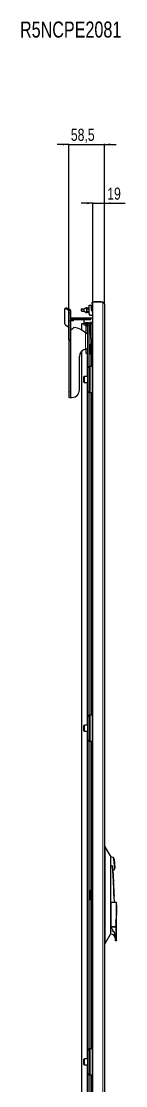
# Model space of a CAD drawing. Header units: millimetres. Extents: x -964 to 2908, y -1920 to 1219.
# Drawn here: x 766 to 937, y -535 to 1219 of the extents above; entities that cross this region are included whole.
import ezdxf

# ---------------------------------------------------------------- set-up
doc = ezdxf.new("R2010")
doc.units = ezdxf.units.MM
doc.layers.add('FORMAT', color=7, linetype='Continuous')
doc.styles.add('SLDTEXTSTYLE0', font='TXT', dxfattribs={"width": 0.75})
doc.dimstyles.new('SLDDIMSTYLE1', dxfattribs={"dimtxt": 20, "dimasz": 10, "dimexe": 0, "dimexo": 0.0625, "dimgap": 5, "dimtad": 2, "dimdec": 1, "dimrnd": 1e-09, "dimzin": 12, "dimdsep": 46, "dimtxsty": 'SLDTEXTSTYLE0', "dimsah": 1, "dimcen": 0.09, "dimadec": 0, "dimazin": 3, "dimtfac": 1, "dimtmove": 0, "dimatfit": 0, "dimfxl": 0, "dimfrac": 2, "dimtolj": 1, "dimtzin": 12, "dimarcsym": 0})

# ---------------------------------------------------------------- blocks, each defined once
blk = doc.blocks.new('_D_4')
at = {"layer": 'FORMAT'}
for p, q in [((843.9, 1016.3), (824.7, 1016.3)), ((843.9, 694.3), (843.9, 1017.3)), ((843.9, 1016.3), (902.4, 1016.3)), ((902.4, 753.7), (902.4, 1017.3)), ((902.4, 1016.3), (921.6, 1016.3))]:
    blk.add_line(p, q, dxfattribs=at)
for points in [[(843.9, 1016.3), (833.9, 1017.8), (833.9, 1014.7)], [(902.4, 1016.3), (912.4, 1014.7), (912.4, 1017.8)]]:
    blk.add_solid(points, dxfattribs=at)
at = {"layer": 'FORMAT', "insert": (847.3, 1042.1), "char_height": 20, "attachment_point": 1, "style": 'SLDTEXTSTYLE0'}
blk.add_mtext('58,5', dxfattribs=at)
blk = doc.blocks.new('_D_5')
at = {"layer": 'FORMAT'}
for p, q in [((883.4, 919.3), (864.2, 919.3)), ((883.4, 756.3), (883.4, 920.3)), ((883.4, 919.3), (902.4, 919.3)), ((902.4, 753.7), (902.4, 920.3)), ((902.4, 919.3), (936.7, 919.3))]:
    blk.add_line(p, q, dxfattribs=at)
for points in [[(883.4, 919.3), (873.4, 920.8), (873.4, 917.7)], [(902.4, 919.3), (912.4, 917.7), (912.4, 920.8)]]:
    blk.add_solid(points, dxfattribs=at)
at = {"layer": 'FORMAT', "insert": (907.2, 945.1), "char_height": 20, "attachment_point": 1, "style": 'SLDTEXTSTYLE0'}
blk.add_mtext('19', dxfattribs=at)

msp = doc.modelspace()

# ---------------------------------------------------------------- linework, layer by layer
at = {"color": 7, "linetype": 'Continuous', "lineweight": 25}
for p, q in [((882.4, 754.28), (882.4, 756.28)), ((883.4, 756.28), (882.4, 756.28)), ((883.4, -1198.72), (883.4, 756.28)), ((899.8, 756.28), (883.4, 756.28)), ((885.65, 757.03), (885.65, 756.28)), ((885.9, 757.28), (886.8, 757.28)), ((886.8, 757.28), (896.9, 757.28)), ((897.15, 756.28), (897.15, 757.03)), ((837.53, 720.72), (837.53, 745.2)), ((839.92, 746.8), (837.79, 745.74)), ((838.24, 745.71), (843.74, 742.96)), ((840.36, 746.77), (845.86, 744.03)), ((843.92, 742.75), (843.92, 738.74)), ((843.92, 738.74), (843.92, 725.23)), ((846.92, 742.75), (846.92, 738.74)), ((846.92, 738.74), (846.92, 725.23)), ((864.8, 741.82), (864.8, 744.83)), ((865.3, 745.33), (869.3, 745.33)), ((865.3, 741.32), (869.3, 741.32)), ((869.3, 745.33), (873.8, 747.82)), ((869.3, 741.32), (869.3, 745.33)), ((869.3, 741.32), (873.8, 738.82)), ((873.8, 745.26), (873.8, 747.82)), ((873.8, 746.82), (877.3, 746.82)), ((873.8, 745.32), (877.3, 745.32)), ((873.8, 741.38), (873.8, 745.26)), ((873.8, 738.82), (873.8, 741.38)), ((873.8, 741.32), (877.3, 741.32)), ((873.8, 739.82), (877.3, 739.82)), ((877.3, 736.78), (877.3, 751.28)), ((877.3, 751.28), (880.8, 751.28)), ((880.8, 751.28), (880.8, 743.56)), ((881.89, 742.11), (883.4, 741.68)), ((883.4, 754.28), (882.4, 754.28)), ((882.4, 754.28), (882.4, 743.64)), ((882.4, 743.64), (883.4, 742.31)), ((902.4, 753.68), (902.4, -1196.12)), ((843.92, 725.23), (843.92, 694.34)), ((846.92, 725.23), (846.92, 694.34)), ((848.3, 728.78), (848.3, 730.48)), ((848.3, 730.48), (883.4, 730.48)), ((848.3, 727.28), (848.3, 728.78)), ((848.3, 728.78), (850.3, 728.78)), ((848.3, 725.48), (848.3, 727.28)), ((850.3, 727.28), (848.3, 727.28)), ((851.3, 725.48), (848.3, 725.48)), ((850.3, 728.78), (850.3, 727.28)), ((877.8, 728.78), (850.3, 728.78)), ((877.8, 727.28), (850.3, 727.28)), ((851.3, 727.28), (851.3, 725.48)), ((864.9, 720.28), (864.9, 709.97)), ((869.3, 720.28), (864.9, 720.28)), ((869.3, 718.48), (869.3, 727.28)), ((871.3, 720.48), (871.3, 722.48)), ((871.3, 722.48), (876.3, 722.48)), ((876.3, 720.48), (871.3, 720.48)), ((876.3, 722.48), (876.3, 720.48)), ((879.8, 734.28), (877.3, 736.78)), ((877.8, 727.28), (877.8, 728.78)), ((877.8, 728.78), (879.8, 728.78)), ((879.8, 727.28), (877.8, 727.28)), ((881.15, 722.48), (878.3, 722.48)), ((878.3, 722.48), (878.3, 718.48)), ((883.4, 734.28), (879.8, 734.28)), ((879.8, 728.78), (879.8, 727.28)), ((880.4, 696.58), (880.4, 720.98)), ((880.7, 721.28), (883.4, 721.28)), ((883.4, 723.13), (881.15, 722.48)), ((843.74, 714.44), (838.62, 718.49)), ((848.51, 710.64), (847.22, 712.04)), ((852.45, 714.28), (848.51, 710.64)), ((871.3, 705.48), (863.55, 710.92)), ((878.3, 718.48), (869.3, 718.48)), ((874.9, 717.13), (871.9, 717.13)), ((871.9, 717.13), (871.9, 716.6)), ((871.9, 716.6), (871.9, 705.31)), ((874.6, 704.28), (874.9, 704.28)), ((874.9, 718.48), (874.9, -1133.48)), ((878.9, 718.78), (878.4, 718.28)), ((878.4, 704.28), (878.4, 718.28)), ((878.4, 704.28), (878.9, 703.78)), ((880.4, 718.78), (878.9, 718.78)), ((878.9, 718.78), (878.9, 703.78)), ((878.9, 703.78), (880.2, 703.78)), ((880.18, 710.22), (880.2, 710.22)), ((880.4, 707), (880.18, 707)), ((880.2, 716.64), (880.4, 716.64)), ((880.2, 714.64), (880.2, 716.64)), ((880.2, 714.64), (880.4, 714.64)), ((880.2, 712.68), (880.2, 714.64)), ((880.2, 712.68), (880.4, 712.68)), ((880.2, 711.63), (880.4, 711.63)), ((880.2, 710.59), (880.2, 711.63)), ((880.2, 710.59), (880.4, 710.59)), ((880.2, 709.2), (880.2, 710.59)), ((880.2, 709.2), (880.4, 709.2)), ((880.2, 708.71), (880.2, 709.2)), ((880.2, 707.91), (880.2, 708.71)), ((880.2, 708.71), (880.4, 708.71)), ((880.2, 707.91), (880.4, 707.91)), ((880.2, 707.13), (880.2, 707.91)), ((880.2, 703.68), (880.4, 703.68)), ((880.2, 703.35), (880.2, 703.68)), ((880.2, 703.35), (880.4, 703.35)), ((880.2, 702.67), (880.2, 703.32)), ((880.2, 702.67), (880.4, 702.67)), ((843.92, 694.34), (843.92, 692.34)), ((843.92, 692.34), (843.92, 608.28)), ((846.92, 694.34), (846.92, 692.34)), ((846.92, 692.34), (846.92, 608.28)), ((878.9, 686.28), (878.4, 685.78)), ((878.4, 671.78), (878.4, 685.78)), ((880.4, 686.28), (878.9, 686.28)), ((878.9, 686.28), (878.9, 671.28)), ((880.2, 701.64), (880.4, 701.64)), ((880.2, 701.53), (880.2, 701.64)), ((880.2, 701.53), (880.4, 701.53)), ((880.2, 701.29), (880.2, 701.53)), ((880.2, 701.29), (880.4, 701.29)), ((880.2, 700.93), (880.2, 701.29)), ((880.2, 700.93), (880.4, 700.93)), ((880.4, 696.28), (880.4, 650.78)), ((880.4, 696.28), (880.7, 696.28)), ((881.35, 696.28), (880.7, 696.28)), ((881.35, 696.28), (882.4, 696.28)), ((882.4, 696.28), (883.4, 696.28)), ((861.51, 611.28), (861.51, 666.78)), ((864.9, 675.4), (864.9, -1117.83)), ((874.9, 678.53), (871.9, 678.53)), ((871.9, 678.53), (871.9, 672.38)), ((871.9, 672.38), (871.9, 672.24)), ((871.9, 672.24), (874.9, 672.24)), ((878.4, 671.78), (878.9, 671.28)), ((878.9, 671.28), (880.4, 671.28)), ((876.85, 648.28), (876.85, 650.28)), ((877.35, 650.78), (877.35, 606.78)), ((877.35, 650.78), (880.35, 650.78)), ((880.35, 650.78), (883.4, 650.78)), ((868.9, 627.74), (868.9, 633.18)), ((874.9, 633.78), (869.5, 633.78)), ((868.9, 624.38), (868.9, 627.74)), ((869.5, 623.78), (874.9, 623.78)), ((843.92, 608.28), (843.92, 599.31)), ((846.92, 599.31), (843.92, 599.31)), ((844.88, 599.28), (847, 599.28)), ((846.92, 608.28), (846.92, 599.31)), ((847.22, 599.28), (847, 599.28)), ((847.22, 599.28), (849.51, 599.28)), ((876.85, 607.28), (876.85, 609.28)), ((880.35, 606.78), (877.35, 606.78)), ((883.4, 606.78), (880.35, 606.78)), ((880.4, 606.78), (880.4, 75.78)), ((876.85, 73.28), (876.85, 75.28)), ((877.35, 75.78), (877.35, 31.78)), ((877.35, 75.78), (880.35, 75.78)), ((880.35, 75.78), (883.4, 75.78)), ((868.9, 52.74), (868.9, 58.18)), ((868.9, 49.38), (868.9, 52.74)), ((874.9, 58.78), (869.5, 58.78)), ((869.5, 48.78), (874.9, 48.78)), ((876.85, 32.28), (876.85, 34.28)), ((880.35, 31.78), (877.35, 31.78)), ((883.4, 31.78), (880.35, 31.78)), ((880.4, 31.78), (880.4, -474.22)), ((903.4, -140.72), (902.4, -140.72)), ((903.4, -146.22), (903.4, -296.22)), ((912.4, -156.72), (904.48, -142.63)), ((912.4, -156.72), (912.4, -162.19)), ((912.4, -162.19), (912.4, -169.72)), ((912.4, -169.72), (912.4, -272.72)), ((916.92, -189.39), (916.52, -180.2)), ((916.63, -183.42), (916.59, -183.04)), ((916.64, -183.42), (916.6, -183.04)), ((916.6, -183.04), (916.72, -186.2)), ((916.65, -183.71), (916.63, -183.42)), ((916.64, -183.42), (916.63, -183.42)), ((916.66, -183.71), (916.64, -183.42)), ((916.66, -183.71), (916.65, -183.71)), ((917, -191.48), (916.91, -189.39)), ((917.18, -195.39), (916.96, -191.59)), ((917.17, -194.99), (917.03, -191.89)), ((919.34, -177.78), (919.35, -177.59)), ((917.03, -193.28), (917.27, -197.27)), ((917.16, -194.99), (917.18, -195.39)), ((917.23, -196.64), (917.17, -195.39)), ((917.18, -195.39), (917.17, -195.39)), ((917.2, -197.27), (917.19, -197.27)), ((917.27, -197.27), (917.2, -197.27)), ((917.35, -199.5), (917.26, -197.27)), ((917.3, -199.5), (917.3, -199.49)), ((917.3, -199.5), (917.3, -199.5)), ((917.42, -200.76), (917.36, -199.5)), ((917.41, -200.77), (917.41, -200.76)), ((917.52, -203.22), (917.42, -201.08)), ((917.53, -203.22), (917.52, -203.22)), ((917.73, -207.77), (917.53, -203.19)), ((917.57, -205.24), (917.62, -206.21)), ((917.58, -205.24), (917.63, -206.21)), ((917.69, -207.77), (917.68, -207.77)), ((917.82, -210.13), (917.72, -207.77)), ((917.77, -210.13), (917.77, -210.13)), ((917.94, -212.6), (917.83, -210.13)), ((878.9, -213.72), (878.4, -214.22)), ((878.4, -228.22), (878.4, -214.22)), ((880.4, -213.72), (878.9, -213.72)), ((878.9, -213.72), (878.9, -228.72)), ((917.89, -211.84), (917.89, -211.84)), ((917.9, -211.84), (917.9, -211.84)), ((917.93, -212.36), (917.92, -212.22)), ((917.94, -212.77), (917.93, -212.49)), ((917.96, -214.07), (917.95, -214.07)), ((917.97, -214.07), (917.96, -214.07)), ((918, -214.86), (917.96, -214.07)), ((918.02, -214.53), (917.97, -213.29)), ((918.01, -214.86), (917.97, -214.07)), ((917.99, -214.86), (917.98, -214.86)), ((917.99, -214.86), (918.01, -214.86)), ((918, -214.04), (918.05, -215.14)), ((918.03, -214.85), (918.02, -214.53)), ((918.07, -215.75), (918.04, -214.95)), ((918.13, -216.98), (918.07, -215.75)), ((918.16, -217.78), (918.15, -217.51)), ((918.17, -218.04), (918.17, -217.9)), ((918.18, -218.51), (918.18, -218.51)), ((918.31, -221.1), (918.19, -218.43)), ((918.19, -218.51), (918.19, -218.51)), ((918.26, -221.1), (918.25, -221.1)), ((918.31, -222.57), (918.25, -221.12)), ((918.39, -223.22), (918.3, -221.1)), ((918.82, -232.72), (918.4, -223.22)), ((878.4, -228.22), (878.9, -228.72)), ((878.9, -228.72), (880.4, -228.72)), ((912.4, -232.72), (912.61, -232.72)), ((912.61, -232.72), (912.85, -232.72)), ((912.85, -232.72), (912.85, -273.22)), ((912.85, -232.72), (921.95, -232.72)), ((921.95, -232.72), (921.95, -260.72)), ((921.95, -232.72), (922.61, -232.72)), ((922.36, -237.72), (922.61, -237.72)), ((922.36, -237.72), (922.36, -247.48)), ((922.48, -239.67), (922.48, -245.53)), ((922.49, -239.67), (922.48, -239.67)), ((922.49, -245.53), (922.48, -245.53)), ((922.49, -239.67), (922.49, -245.53)), ((922.49, -239.67), (922.61, -239.67)), ((922.54, -245.53), (922.49, -245.53)), ((922.61, -240.65), (922.54, -240.65)), ((922.54, -240.65), (922.54, -245.53)), ((922.58, -242.6), (922.58, -245.53)), ((922.59, -242.6), (922.58, -242.6)), ((922.59, -245.53), (922.58, -245.53)), ((922.59, -242.6), (922.59, -245.53)), ((922.59, -242.6), (922.61, -242.6)), ((922.61, -245.53), (922.59, -245.53)), ((922.6, -239.67), (922.6, -237.72)), ((922.6, -242.6), (922.6, -240.65)), ((922.6, -247.48), (922.6, -245.53)), ((922.61, -237.72), (922.61, -232.72)), ((922.61, -240.65), (922.61, -239.67)), ((922.61, -245.53), (922.61, -242.6)), ((921.41, -260.82), (921.85, -260.82)), ((921.41, -262.22), (921.85, -262.22)), ((922.51, -260.82), (921.85, -260.82)), ((922.51, -262.22), (921.85, -262.22)), ((922.61, -262.12), (921.95, -262.12)), ((922.61, -262.12), (922.11, -260.82)), ((922.61, -263.52), (922.11, -262.22)), ((922.54, -247.48), (922.36, -247.48)), ((922.5, -251.28), (922.36, -251.28)), ((922.36, -251.28), (922.36, -254.25)), ((922.36, -254.25), (922.43, -254.25)), ((922.42, -251.77), (922.42, -252.57)), ((922.43, -251.77), (922.42, -251.77)), ((922.43, -252.57), (922.42, -252.57)), ((922.42, -253.07), (922.42, -254.25)), ((922.43, -253.07), (922.42, -253.07)), ((922.43, -251.77), (922.43, -252.57)), ((922.43, -251.77), (922.49, -251.77)), ((922.49, -252.57), (922.43, -252.57)), ((922.43, -253.07), (922.43, -254.25)), ((922.43, -253.07), (922.48, -253.07)), ((922.51, -254.25), (922.52, -254.25)), ((922.53, -252.81), (922.52, -252.81)), ((922.52, -254.25), (922.56, -254.25)), ((922.54, -247.48), (922.54, -250.41)), ((922.61, -250.41), (922.54, -250.41)), ((922.55, -253.46), (922.54, -253.46)), ((922.54, -253.81), (922.54, -253.83)), ((922.55, -253.81), (922.54, -253.81)), ((922.55, -253.83), (922.54, -253.83)), ((922.56, -252.11), (922.55, -252.11)), ((922.55, -253.81), (922.55, -253.83)), ((922.55, -254.16), (922.55, -254.25)), ((922.56, -254.16), (922.55, -254.16)), ((922.56, -254.16), (922.56, -254.25)), ((922.6, -251.28), (922.57, -254.25)), ((922.57, -254.25), (922.59, -254.25)), ((922.58, -247.48), (922.58, -248.45)), ((922.59, -247.48), (922.58, -247.48)), ((922.59, -248.45), (922.58, -248.45)), ((922.58, -254.25), (922.59, -253.64)), ((922.59, -247.48), (922.59, -248.45)), ((922.59, -247.48), (922.61, -247.48)), ((922.61, -248.45), (922.59, -248.45)), ((922.59, -253.15), (922.6, -251.88)), ((922.6, -253.15), (922.59, -253.15)), ((922.59, -254.25), (922.6, -253.64)), ((922.6, -253.64), (922.59, -253.64)), ((922.6, -250.41), (922.6, -248.45)), ((922.6, -251.91), (922.61, -251.28)), ((922.61, -251.28), (922.6, -251.28)), ((922.6, -253.15), (922.61, -251.88)), ((922.61, -251.88), (922.6, -251.88)), ((922.6, -253.64), (922.6, -252.82)), ((922.6, -253.15), (922.61, -253.15)), ((922.6, -253.64), (922.61, -253.64)), ((922.61, -248.45), (922.61, -247.48)), ((922.61, -251.28), (922.61, -250.41)), ((922.61, -251.88), (922.61, -253.15)), ((922.61, -260.72), (922.61, -253.64)), ((912.4, -272.72), (912.4, -273.72)), ((912.4, -273.22), (912.61, -273.22)), ((912.61, -273.72), (912.4, -273.72)), ((912.4, -280.25), (912.4, -285.72)), ((912.61, -273.22), (912.85, -273.22)), ((912.61, -273.72), (912.85, -273.72)), ((912.85, -273.22), (921.95, -273.22)), ((912.85, -273.72), (921.95, -273.72)), ((920.61, -273.72), (920.59, -273.22)), ((921.41, -263.62), (921.85, -263.62)), ((921.41, -265.02), (921.85, -265.02)), ((921.41, -266.42), (921.85, -266.42)), ((921.41, -267.82), (921.85, -267.82)), ((921.41, -269.22), (921.85, -269.22)), ((921.41, -270.62), (921.85, -270.62)), ((922.51, -263.62), (921.85, -263.62)), ((922.51, -265.02), (921.85, -265.02)), ((922.51, -266.42), (921.85, -266.42)), ((922.51, -267.82), (921.85, -267.82)), ((922.51, -269.22), (921.85, -269.22)), ((922.51, -270.62), (921.85, -270.62)), ((922.61, -263.52), (921.95, -263.52)), ((922.61, -264.92), (921.95, -264.92)), ((922.61, -266.32), (921.95, -266.32)), ((922.61, -267.72), (921.95, -267.72)), ((922.61, -269.12), (921.95, -269.12)), ((922.61, -270.52), (921.95, -270.52)), ((921.95, -271.92), (921.95, -273.22)), ((922.61, -271.92), (921.95, -271.92)), ((921.95, -273.22), (922.61, -273.22)), ((921.95, -293.72), (921.95, -273.72)), ((921.95, -273.72), (922.61, -273.72)), ((922.61, -264.92), (922.11, -263.62)), ((922.61, -266.32), (922.11, -265.02)), ((922.61, -267.72), (922.11, -266.42)), ((922.61, -269.12), (922.11, -267.82)), ((922.61, -270.52), (922.11, -269.22)), ((922.61, -271.92), (922.11, -270.62)), ((922.61, -273.22), (922.61, -271.92)), ((922.61, -296.72), (922.61, -273.72)), ((904.48, -299.8), (912.4, -285.72)), ((912.4, -285.72), (912.61, -285.72)), ((920.61, -293.72), (920.61, -290.63)), ((922.33, -296.72), (920.61, -296.72)), ((922.61, -296.72), (922.33, -296.72)), ((903.4, -301.72), (902.4, -301.72)), ((874.9, -491.22), (869.5, -491.22)), ((876.85, -476.72), (876.85, -474.72)), ((877.35, -474.22), (877.35, -518.22)), ((877.35, -474.22), (880.35, -474.22)), ((880.35, -474.22), (883.4, -474.22)), ((868.9, -497.26), (868.9, -491.82)), ((868.9, -500.62), (868.9, -497.26)), ((869.5, -501.22), (874.9, -501.22)), ((876.85, -517.72), (876.85, -515.72)), ((880.35, -518.22), (877.35, -518.22)), ((883.4, -518.22), (880.35, -518.22)), ((880.4, -518.22), (880.4, -1049.22))]:
    msp.add_line(p, q, dxfattribs=at)
at = {"color": 8, "linetype": 'Continuous', "lineweight": 18}
for p, q in [((886.59, 757.03), (885.65, 757.03)), ((897.15, 757.03), (886.59, 757.03)), ((899.8, -1198.72), (899.8, 756.28)), ((840.36, 746.77), (838.24, 745.71)), ((843.74, 742.96), (845.86, 744.03)), ((843.74, 714.44), (843.74, 742.96)), ((843.92, 742.75), (846.92, 742.75)), ((846.92, 738.74), (843.92, 738.74)), ((865.3, 745.33), (865.3, 741.32)), ((846.92, 725.23), (843.92, 725.23)), ((880.4, 720.98), (880.7, 720.98)), ((880.7, 721.28), (880.7, 720.98)), ((880.7, 720.98), (880.7, 696.58)), ((883.4, 720.98), (880.7, 720.98)), ((847.22, 599.28), (847.22, 712.04)), ((871.3, 678.64), (871.3, 705.48)), ((874.9, 716.6), (871.9, 716.6)), ((874.3, 718.48), (874.3, 717.13)), ((877.5, 718.48), (877.5, 650.78)), ((880.2, 705.41), (880.4, 705.41)), ((846.92, 694.34), (843.92, 694.34)), ((846.92, 692.34), (843.92, 692.34)), ((880.7, 696.58), (880.4, 696.58)), ((880.7, 696.58), (883.4, 696.58)), ((880.7, 696.58), (880.7, 696.28)), ((882.4, 696.28), (882.4, 650.78)), ((874.9, 672.38), (871.9, 672.38)), ((874.3, 672.24), (874.3, 633.78)), ((880.35, 650.78), (880.35, 606.78)), ((869.5, 633.78), (869.5, 627.6)), ((869.5, 627.6), (869.5, 623.78)), ((874.3, 623.78), (874.3, 58.78)), ((846.92, 608.28), (843.92, 608.28)), ((877.5, 606.78), (877.5, 75.78)), ((882.4, 606.78), (882.4, 75.78)), ((880.35, 75.78), (880.35, 31.78)), ((869.5, 58.78), (869.5, 52.6)), ((869.5, 52.6), (869.5, 48.78)), ((874.3, 48.78), (874.3, -491.22)), ((877.5, 31.78), (877.5, -474.22)), ((882.4, 31.78), (882.4, -474.22)), ((903.4, -146.22), (902.4, -146.22)), ((917.58, -205.24), (917.57, -205.24)), ((917.63, -206.21), (917.62, -206.21)), ((912.61, -232.72), (912.61, -273.22)), ((921.95, -260.72), (922.61, -260.72)), ((912.61, -280.25), (912.4, -280.25)), ((912.61, -285.72), (912.61, -280.25)), ((903.4, -296.22), (902.4, -296.22)), ((920.61, -293.72), (921.95, -293.72)), ((869.5, -491.22), (869.5, -497.4)), ((880.35, -474.22), (880.35, -518.22)), ((869.5, -497.4), (869.5, -501.22)), ((874.3, -501.22), (874.3, -1066.22)), ((877.5, -518.22), (877.5, -1049.22)), ((882.4, -518.22), (882.4, -1049.22))]:
    msp.add_line(p, q, dxfattribs=at)
at = {"color": 7, "linetype": 'Continuous', "lineweight": 25, "flags": 128}
for points in [[(837.53, 745.2), (837.55, 745.36), (837.59, 745.51), (837.65, 745.62), (837.74, 745.71), (837.85, 745.76), (837.97, 745.78), (838.1, 745.77), (838.24, 745.71)], [(916.96, -191.59), (917, -192.54), (917.03, -193.28)], [(917.2, -197.27), (917.26, -198.52), (917.3, -199.5)], [(917.58, -205.9), (917.69, -208.27), (917.77, -210.13)], [(917.62, -206.21), (917.65, -207.08), (917.68, -207.77)], [(917.63, -206.21), (917.66, -207.08), (917.69, -207.77)], [(917.97, -214.72), (918.16, -219.12), (918.31, -222.57)], [(918.25, -221.1), (918.1, -217.61), (917.98, -214.86)], [(918.26, -221.1), (918.11, -217.61), (917.99, -214.86)], [(922.51, -253.55), (922.52, -253.73), (922.52, -253.87)], [(922.54, -253.81), (922.54, -253.61), (922.54, -253.46)], [(922.55, -253.81), (922.55, -253.61), (922.55, -253.46)]]:
    msp.add_lwpolyline(points, dxfattribs=at)
at = {"color": 7, "linetype": 'Continuous', "lineweight": 25}
for centre, radius, start, end in [((885.9, 757.03), 0.25, 90, 180), ((896.9, 757.03), 0.25, 0, 90), ((840.11, 746.35), 0.489, 59.11421, 113.61803), ((843.65, 742.71), 0.266, 8.41625, 70.8623), ((845.34, 742.52), 1.59, 8.41625, 70.8623), ((865.3, 744.83), 0.5, 90, 180), ((865.3, 741.82), 0.5, 180, 270), ((882.3, 743.56), 1.5, 180, 254), ((840.54, 720.81), 3.01, 181.68734, 230.32891), ((880.7, 720.98), 0.3, 90, 180), ((852.45, 694.28), 20, 56.30993, 90), ((880.7, 696.58), 0.3, 180, 270), ((873.08, 667.2), 11.58, 98.85875, 182.06888), ((877.35, 650.28), 0.5, 90, 180), ((869.5, 633.18), 0.6, 90, 180), ((877.35, 648.28), 0.5, 180, 270), ((869.5, 624.38), 0.6, 180, 270), ((849.51, 611.28), 12, 270, 0), ((877.35, 609.28), 0.5, 90, 180), ((877.35, 607.28), 0.5, 180, 270), ((877.35, 75.28), 0.5, 90, 180), ((877.35, 73.28), 0.5, 180, 270), ((869.5, 58.18), 0.6, 90, 180), ((869.5, 49.38), 0.6, 180, 270), ((877.35, 34.28), 0.5, 90, 180), ((877.35, 32.28), 0.5, 180, 270), ((912.4, -169.72), 11.4, 66.37549, 90), ((912.4, -169.72), 11.4, 291.36213, 301.71629), ((922.51, -260.72), 0.1, 270, 0), ((922.51, -262.12), 0.1, 270, 0), ((922.51, -263.52), 0.1, 270, 0), ((922.51, -264.92), 0.1, 270, 0), ((922.51, -266.32), 0.1, 270, 0), ((922.51, -267.72), 0.1, 270, 0), ((922.51, -269.12), 0.1, 270, 0), ((922.51, -270.52), 0.1, 270, 0), ((912.61, -293.72), 8, 0, 90), ((869.5, -491.82), 0.6, 90, 180), ((877.35, -474.72), 0.5, 90, 180), ((877.35, -476.72), 0.5, 180, 270), ((869.5, -500.62), 0.6, 180, 270), ((877.35, -515.72), 0.5, 90, 180), ((877.35, -517.72), 0.5, 180, 270)]:
    msp.add_arc(centre, radius, start, end, dxfattribs=at)
at = {"color": 8, "linetype": 'Continuous', "lineweight": 18}
msp.add_arc((912.76, -292.31), 12.07, 66.28954, 90.71323, dxfattribs=at)
at = {"color": 7, "linetype": 'Continuous', "lineweight": 25}
for points in [[(899.8, 756.28), (900.14, 756.07), (900.82, 755.63), (901.68, 754.98), (902.28, 754.33), (902.36, 753.9), (902.4, 753.68)], [(843.74, 714.44), (843.77, 714.42), (843.82, 714.37), (843.87, 714.29), (843.91, 714.21), (843.91, 714.16), (843.92, 714.13)], [(846.92, 713.57), (846.94, 713.32), (846.97, 712.81), (847.14, 712.3), (847.22, 712.04)], [(871.3, 705.48), (871.65, 705.38), (872.35, 705.18), (873.3, 704.88), (874.11, 704.58), (874.44, 704.38), (874.6, 704.28)], [(874.6, 678.78), (874.44, 678.77), (874.11, 678.75), (873.3, 678.71), (872.35, 678.68), (871.65, 678.65), (871.3, 678.64)], [(874.9, 678.53), (874.89, 678.57), (874.86, 678.66), (874.69, 678.74), (874.6, 678.78)], [(844.88, 599.28), (844.74, 599.28), (844.45, 599.29), (844.15, 599.3), (843.95, 599.3), (843.93, 599.31), (843.92, 599.31)], [(847, 599.28), (846.99, 599.28), (846.96, 599.29), (846.94, 599.3), (846.92, 599.3), (846.92, 599.31), (846.92, 599.31)]]:
    msp.add_open_spline(points, degree=3, dxfattribs=at)
for points, knots in [([(875.05, 720.48), (875.06, 720.5), (875.12, 720.6), (875.56, 720.77), (876, 720.92), (876.29, 721), (876.3, 721)], [0, 0, 0, 0, 0.104541, 0.5464058, 0.98825, 1, 1, 1, 1]), ([(880.2, 711.81), (880.2, 711.85), (880.2, 712.13), (880.2, 712.43), (880.2, 712.68)], [0, 0, 0, 0, 0.13949841, 1, 1, 1, 1]), ([(880.2, 705.41), (880.2, 705.74), (880.2, 706.34), (880.2, 706.91), (880.2, 706.94), (880.2, 706.96)], [0, 0, 0, 0, 0.41567843, 0.77627748, 1, 1, 1, 1]), ([(880.2, 703.68), (880.2, 704.02), (880.2, 704.65), (880.2, 705.17), (880.2, 705.41)], [0, 0, 0, 0, 0.5367999, 1, 1, 1, 1]), ([(880.2, 701.64), (880.2, 701.79), (880.2, 702.05), (880.2, 702.48), (880.2, 702.67)], [0, 0, 0, 0, 0.5476433, 1, 1, 1, 1]), ([(903.4, -140.72), (903.4, -140.78), (903.4, -140.9), (903.4, -141.85), (903.4, -143.24), (903.4, -144.79), (903.4, -145.81), (903.4, -146.22)], [0, 0, 0, 0, 0.2146939, 0.4293877, 0.6440816, 0.8587754, 1, 1, 1, 1]), ([(904.48, -142.64), (904.29, -142.33), (903.93, -141.75), (903.57, -141.05), (903.41, -140.71)], [0, 0, 0, 0, 0.5253232, 1, 1, 1, 1]), ([(916.5, -180.2), (916.5, -180.21), (916.51, -180.23), (916.25, -178.87), (915.93, -176.68), (915.64, -174.61), (915.58, -173.38), (915.34, -173.01), (915.27, -172.96), (915.2, -172.93), (915.08, -172.95), (914.63, -173.02), (913.71, -173.05), (912.89, -172.84), (912.42, -172.72)], [0, 0, 0, 0, 0.1420884, 0.3674634, 0.5915606, 0.7394261, 0.8133096, 0.8201913, 0.8256124, 0.8293026, 0.8330422, 0.8487573, 0.9118768, 1, 1, 1, 1]), ([(918.03, -160.48), (918, -160.42), (917.94, -160.24), (917.77, -159.93), (917.46, -159.56), (917.14, -159.39), (916.98, -159.29)], [0, 0, 0, 0, 0.1241525, 0.3416426, 0.6499736, 1, 1, 1, 1]), ([(918.11, -160.82), (918.1, -160.79), (918.08, -160.7), (918.18, -161.21), (918.38, -162.39), (918.71, -164.62), (919.03, -167.38), (919.26, -170.33), (919.38, -173.11), (919.39, -175.43), (919.36, -177.06), (919.34, -177.72), (919.34, -177.77), (919.34, -177.78)], [0, 0, 0, 0, 0.0304029, 0.0987685, 0.2060227, 0.3169243, 0.4297958, 0.5422701, 0.6521441, 0.7582201, 0.8609093, 0.9621672, 1, 1, 1, 1]), ([(916.74, -186.14), (916.73, -185.7), (916.69, -184.83), (916.67, -184.08), (916.66, -183.71)], [0, 0, 0, 0, 0.5009634, 1, 1, 1, 1]), ([(916.72, -186.2), (916.74, -186.79), (916.8, -187.97), (916.89, -189.68), (916.97, -190.99), (917.01, -191.64), (917.03, -191.87), (917.03, -191.89), (917.03, -191.91)], [0, 0, 0, 0, 0.2502823, 0.4993933, 0.7487907, 0.8746994, 0.9372862, 1, 1, 1, 1]), ([(916.92, -189.4), (916.92, -189.38), (916.92, -189.35), (916.9, -189.09), (916.88, -188.74), (916.85, -188.15), (916.8, -187.27), (916.76, -186.52), (916.74, -186.14)], [0, 0, 0, 0, 0.1244159, 0.2483566, 0.3739824, 0.5001693, 0.7493996, 1, 1, 1, 1]), ([(918.39, -179.39), (918.48, -179.34), (918.7, -179.22), (918.95, -178.92), (919.15, -178.58), (919.26, -178.3), (919.29, -178.14), (919.31, -178.08)], [0, 0, 0, 0, 0.1747014, 0.4583415, 0.6963811, 0.8885007, 1, 1, 1, 1]), ([(917.42, -200.77), (917.42, -200.75), (917.42, -200.7), (917.42, -201.01), (917.43, -201.59), (917.44, -202.11), (917.45, -202.37)], [0, 0, 0, 0, 0.1585338, 0.4384947, 0.7178625, 1, 1, 1, 1]), ([(917.45, -202.37), (917.46, -202.64), (917.47, -203.19), (917.52, -204.39), (917.56, -205.3), (917.58, -205.9)], [0, 0, 0, 0, 0.249362, 0.4996719, 1, 1, 1, 1]), ([(917.52, -203.22), (917.52, -203.23), (917.52, -203.24), (917.52, -203.42), (917.52, -203.67), (917.53, -204.02), (917.55, -204.54), (917.56, -204.96), (917.57, -205.24)], [0, 0, 0, 0, 0.2494324, 0.37514, 0.4993561, 0.6234585, 0.749245, 1, 1, 1, 1]), ([(917.53, -203.22), (917.53, -203.23), (917.53, -203.24), (917.53, -203.42), (917.53, -203.67), (917.54, -204.02), (917.56, -204.54), (917.57, -204.96), (917.58, -205.24)], [0, 0, 0, 0, 0.2494324, 0.37514, 0.4993561, 0.6234585, 0.749245, 1, 1, 1, 1]), ([(917.92, -212.22), (917.92, -212.28), (917.93, -212.41), (917.94, -212.82), (917.96, -213.45), (917.99, -214.28), (918.02, -214.85), (918.03, -215.14)], [0, 0, 0, 0, 0.1246003, 0.24897653, 0.50040541, 0.74933291, 1, 1, 1, 1]), ([(918.04, -215.14), (918.02, -214.62), (917.98, -213.84), (917.95, -212.88), (917.93, -212.54), (917.93, -212.36)], [0, 0, 0, 0, 0.4989654, 0.749922, 1, 1, 1, 1]), ([(918.05, -215.14), (918.03, -214.72), (918, -214.08), (917.97, -213.28), (917.95, -212.94), (917.94, -212.77)], [0, 0, 0, 0, 0.5014603, 0.750257, 1, 1, 1, 1]), ([(917.96, -214.07), (917.96, -214.08), (917.96, -214.1), (917.95, -214.25), (917.96, -214.43), (917.96, -214.59), (917.97, -214.68), (917.97, -214.72)], [0, 0, 0, 0, 0.2494454, 0.4989987, 0.7485105, 0.8738593, 1, 1, 1, 1]), ([(918.03, -215.14), (918.04, -215.42), (918.07, -215.98), (918.11, -216.8), (918.14, -217.42), (918.16, -217.84), (918.17, -217.97), (918.17, -218.04)], [0, 0, 0, 0, 0.24873067, 0.49737733, 0.75052803, 0.87523315, 1, 1, 1, 1]), ([(918.17, -217.9), (918.16, -217.73), (918.14, -217.38), (918.1, -216.43), (918.06, -215.65), (918.04, -215.14)], [0, 0, 0, 0, 0.24957535, 0.50084182, 1, 1, 1, 1]), ([(918.05, -215.14), (918.06, -215.52), (918.09, -215.99), (918.1, -216.42), (918.11, -216.5)], [0, 0, 0, 0, 0.8027863, 1, 1, 1, 1]), ([(918.15, -217.51), (918.14, -217.34), (918.13, -216.99), (918.09, -216.19), (918.07, -215.56), (918.05, -215.14)], [0, 0, 0, 0, 0.2508953, 0.500775, 1, 1, 1, 1]), ([(918.17, -218.07), (918.18, -218.14), (918.19, -218.33), (918.19, -218.43), (918.19, -218.51)], [0, 0, 0, 0, 0.33497063, 1, 1, 1, 1]), ([(918.31, -222.57), (918.31, -222.61), (918.32, -222.7), (918.33, -222.86), (918.34, -223.04), (918.35, -223.19), (918.36, -223.21), (918.36, -223.22)], [0, 0, 0, 0, 0.1253881, 0.2505914, 0.5001924, 0.7498055, 1, 1, 1, 1]), ([(921.95, -262.12), (921.86, -261.9), (921.73, -261.58), (921.55, -261.14), (921.46, -260.93), (921.41, -260.82)], [0, 0, 0, 0, 0.49999327, 0.74999583, 1, 1, 1, 1]), ([(921.95, -263.52), (921.86, -263.3), (921.73, -262.98), (921.55, -262.54), (921.46, -262.33), (921.41, -262.22)], [0, 0, 0, 0, 0.4999933, 0.7499958, 1, 1, 1, 1]), ([(921.85, -260.82), (921.86, -260.82), (921.89, -260.81), (921.92, -260.79), (921.95, -260.76), (921.95, -260.73), (921.95, -260.72), (921.95, -260.72)], [0, 0, 0, 0, 0.2956914, 0.5686867, 0.7598531, 0.9519121, 1, 1, 1, 1]), ([(921.85, -262.22), (921.86, -262.22), (921.89, -262.21), (921.92, -262.19), (921.95, -262.16), (921.95, -262.13), (921.95, -262.12), (921.95, -262.12)], [0, 0, 0, 0, 0.2956914, 0.5686867, 0.7598531, 0.9519121, 1, 1, 1, 1]), ([(922.48, -253.07), (922.49, -253.07), (922.5, -253.08), (922.51, -253.14), (922.51, -253.2), (922.51, -253.31), (922.51, -253.43), (922.51, -253.51), (922.51, -253.55)], [0, 0, 0, 0, 0.3623072, 0.4997618, 0.6038945, 0.7077513, 0.8881589, 1, 1, 1, 1]), ([(922.55, -252.11), (922.55, -252.04), (922.55, -251.88), (922.54, -251.67), (922.54, -251.51), (922.52, -251.3), (922.5, -251.29), (922.49, -251.28)], [0, 0, 0, 0, 0.125885, 0.2500023, 0.3752557, 0.5012371, 1, 1, 1, 1]), ([(922.49, -251.77), (922.5, -251.78), (922.51, -251.79), (922.52, -251.89), (922.52, -251.98), (922.52, -252.08), (922.52, -252.14), (922.52, -252.17)], [0, 0, 0, 0, 0.4647786, 0.6394977, 0.7667833, 0.8944855, 1, 1, 1, 1]), ([(922.52, -252.17), (922.52, -252.22), (922.52, -252.3), (922.52, -252.4), (922.51, -252.48), (922.51, -252.57), (922.5, -252.57), (922.49, -252.57)], [0, 0, 0, 0, 0.1448477, 0.2595538, 0.3741459, 0.5488424, 1, 1, 1, 1]), ([(922.56, -252.11), (922.56, -252.02), (922.56, -251.86), (922.55, -251.65), (922.55, -251.48), (922.53, -251.3), (922.51, -251.29), (922.5, -251.28)], [0, 0, 0, 0, 0.14914118, 0.26413398, 0.37885165, 0.56023249, 1, 1, 1, 1]), ([(922.52, -252.81), (922.53, -252.79), (922.53, -252.74), (922.54, -252.62), (922.54, -252.49), (922.55, -252.33), (922.55, -252.2), (922.55, -252.11)], [0, 0, 0, 0, 0.2497832, 0.499064, 0.6242352, 0.7496528, 1, 1, 1, 1]), ([(922.54, -253.46), (922.54, -253.38), (922.54, -253.27), (922.54, -253.12), (922.54, -253.02), (922.54, -252.94), (922.53, -252.86), (922.53, -252.83), (922.52, -252.81)], [0, 0, 0, 0, 0.2503671, 0.3757454, 0.500635, 0.6256328, 0.7501265, 1, 1, 1, 1]), ([(922.52, -253.87), (922.52, -253.9), (922.52, -253.97), (922.52, -254.1), (922.52, -254.19), (922.52, -254.24), (922.52, -254.25)], [0, 0, 0, 0, 0.2561394, 0.5126978, 0.9190221, 1, 1, 1, 1]), ([(922.53, -252.81), (922.54, -252.78), (922.54, -252.73), (922.55, -252.56), (922.56, -252.37), (922.56, -252.21), (922.56, -252.13), (922.56, -252.11)], [0, 0, 0, 0, 0.3314728, 0.5464809, 0.7625261, 0.960277, 1, 1, 1, 1]), ([(922.55, -253.46), (922.55, -253.35), (922.55, -253.19), (922.55, -253), (922.54, -252.88), (922.54, -252.83), (922.53, -252.81)], [0, 0, 0, 0, 0.3364219, 0.5234602, 0.710673, 1, 1, 1, 1]), ([(922.55, -254.16), (922.55, -254.15), (922.55, -254.14), (922.55, -254.09), (922.54, -253.99), (922.54, -253.89), (922.54, -253.83)], [0, 0, 0, 0, 0.1253633, 0.2500316, 0.4996752, 1, 1, 1, 1]), ([(922.56, -254.16), (922.56, -254.14), (922.56, -254.12), (922.56, -254.04), (922.55, -253.94), (922.55, -253.86), (922.55, -253.83)], [0, 0, 0, 0, 0.2026304, 0.4204058, 0.7280078, 1, 1, 1, 1]), ([(912.4, -273.72), (912.4, -274.85), (912.4, -277.19), (912.4, -279.21), (912.4, -280.25)], [0, 0, 0, 0, 0.4843885, 1, 1, 1, 1]), ([(912.85, -273.72), (913.67, -274.96), (915.32, -277.45), (916.85, -279.99), (917.61, -281.26)], [0, 0, 0, 0, 0.499713, 1, 1, 1, 1]), ([(921.95, -264.92), (921.86, -264.7), (921.73, -264.38), (921.55, -263.94), (921.46, -263.73), (921.41, -263.62)], [0, 0, 0, 0, 0.4999933, 0.7499958, 1, 1, 1, 1]), ([(921.95, -266.32), (921.86, -266.1), (921.73, -265.78), (921.55, -265.34), (921.46, -265.13), (921.41, -265.02)], [0, 0, 0, 0, 0.4999933, 0.7499958, 1, 1, 1, 1]), ([(921.95, -267.72), (921.86, -267.5), (921.73, -267.18), (921.55, -266.74), (921.46, -266.53), (921.41, -266.42)], [0, 0, 0, 0, 0.4999933, 0.7499958, 1, 1, 1, 1]), ([(921.95, -269.12), (921.86, -268.9), (921.73, -268.58), (921.55, -268.14), (921.46, -267.93), (921.41, -267.82)], [0, 0, 0, 0, 0.4999933, 0.7499958, 1, 1, 1, 1]), ([(921.95, -270.52), (921.86, -270.3), (921.73, -269.98), (921.55, -269.54), (921.46, -269.33), (921.41, -269.22)], [0, 0, 0, 0, 0.4999933, 0.7499958, 1, 1, 1, 1]), ([(921.95, -271.92), (921.86, -271.7), (921.73, -271.38), (921.55, -270.94), (921.46, -270.73), (921.41, -270.62)], [0, 0, 0, 0, 0.4999933, 0.7499958, 1, 1, 1, 1]), ([(921.85, -263.62), (921.86, -263.62), (921.89, -263.61), (921.92, -263.59), (921.95, -263.56), (921.95, -263.53), (921.95, -263.52), (921.95, -263.52)], [0, 0, 0, 0, 0.2956914, 0.5686867, 0.7598531, 0.9519121, 1, 1, 1, 1]), ([(921.85, -265.02), (921.86, -265.02), (921.89, -265.01), (921.92, -264.99), (921.95, -264.96), (921.95, -264.93), (921.95, -264.92), (921.95, -264.92)], [0, 0, 0, 0, 0.2956914, 0.5686867, 0.7598531, 0.9519121, 1, 1, 1, 1]), ([(921.85, -266.42), (921.86, -266.42), (921.89, -266.41), (921.92, -266.39), (921.95, -266.36), (921.95, -266.33), (921.95, -266.32), (921.95, -266.32)], [0, 0, 0, 0, 0.2956914, 0.5686867, 0.7598531, 0.9519121, 1, 1, 1, 1]), ([(921.85, -267.82), (921.86, -267.82), (921.89, -267.81), (921.92, -267.79), (921.95, -267.76), (921.95, -267.73), (921.95, -267.72), (921.95, -267.72)], [0, 0, 0, 0, 0.2956914, 0.5686867, 0.7598531, 0.9519121, 1, 1, 1, 1]), ([(921.85, -269.22), (921.86, -269.22), (921.89, -269.21), (921.92, -269.19), (921.95, -269.16), (921.95, -269.13), (921.95, -269.12), (921.95, -269.12)], [0, 0, 0, 0, 0.2956914, 0.5686867, 0.7598531, 0.9519121, 1, 1, 1, 1]), ([(921.85, -270.62), (921.86, -270.62), (921.89, -270.61), (921.92, -270.59), (921.95, -270.56), (921.95, -270.53), (921.95, -270.52), (921.95, -270.52)], [0, 0, 0, 0, 0.2956914, 0.5686867, 0.7598531, 0.9519121, 1, 1, 1, 1]), ([(903.4, -296.22), (903.4, -296.84), (903.4, -298.07), (903.4, -299.72), (903.4, -300.96), (903.4, -301.62), (903.4, -301.69), (903.4, -301.72)], [0, 0, 0, 0, 0.2146898, 0.4293796, 0.6440728, 0.8587666, 1, 1, 1, 1]), ([(917.61, -281.26), (918.22, -282.44), (919.46, -284.81), (920.47, -288.01), (920.57, -290.01), (920.61, -290.63)], [0, 0, 0, 0, 0.4010146, 0.8123709, 1, 1, 1, 1]), ([(920.61, -296.72), (920.61, -296.68), (920.61, -296.6), (920.61, -296), (920.61, -295.13), (920.61, -294.31), (920.61, -293.84), (920.61, -293.72)], [0, 0, 0, 0, 0.2441944, 0.4889806, 0.7166564, 0.9231563, 1, 1, 1, 1]), ([(921.95, -293.72), (921.96, -294.01), (921.96, -294.61), (922.02, -295.4), (922.11, -296.07), (922.21, -296.56), (922.29, -296.71), (922.33, -296.72), (922.33, -296.72)], [0, 0, 0, 0, 0.1698955, 0.3393802, 0.5190387, 0.7268484, 0.9704723, 1, 1, 1, 1]), ([(903.41, -301.72), (903.57, -301.39), (903.93, -300.69), (904.29, -300.11), (904.48, -299.81)], [0, 0, 0, 0, 0.4745904, 1, 1, 1, 1])]:
    msp.add_open_spline(points, degree=3, knots=knots, dxfattribs=at)
at = {"color": 8, "linetype": 'Continuous', "lineweight": 18}
for points, knots in [([(918.39, -179.41), (918.39, -179.4), (918.4, -179.34), (918.42, -178.57), (918.46, -176.64), (918.44, -173.9), (918.3, -170.61), (918.03, -167.11), (917.65, -163.85), (917.26, -161.21), (917.01, -159.81), (916.91, -159.22), (916.93, -159.33), (916.93, -159.36)], [0, 0, 0, 0, 0.03828743, 0.14055019, 0.24357038, 0.34912517, 0.45777054, 0.56876647, 0.68052227, 0.79115076, 0.89904939, 0.96815987, 1, 1, 1, 1]), ([(912.61, -280.25), (912.61, -280.25), (912.61, -280.16), (912.61, -279.57), (912.61, -278.42), (912.61, -276.71), (912.61, -275.13), (912.61, -274.12), (912.61, -273.72)], [0, 0, 0, 0, 0.0000085, 0.0461342, 0.3061289, 0.5665281, 0.8267007, 1, 1, 1, 1])]:
    msp.add_open_spline(points, degree=3, knots=knots, dxfattribs=at)

# ---------------------------------------------------------------- texts
at = {"layer": 'FORMAT', "insert": (763.64, 1218.85), "char_height": 26.458, "attachment_point": 1, "style": 'SLDTEXTSTYLE0'}
msp.add_mtext('R5NCPE2081', dxfattribs=at)

# ---------------------------------------------------------------- dimensions: what is measured, and where the dimension line sits
at = {"layer": 'FORMAT'}
for base, p1, picture, middle in [((902.4, 1016.29), (843.92, 694.34), '_D_4', (873.16, 1016.29)), ((902.4, 919.28), (883.4, 756.28), '_D_5', (921.95, 919.28))]:
    dim = msp.add_linear_dim(base=base, p1=p1, p2=(902.4, 753.68), dimstyle='SLDDIMSTYLE1', dxfattribs=at)
    dim.commit()
    dim.dimension.update_dxf_attribs({"geometry": picture, "text_midpoint": middle, "dimtype": 160})

doc.saveas('drawing.dxf')
